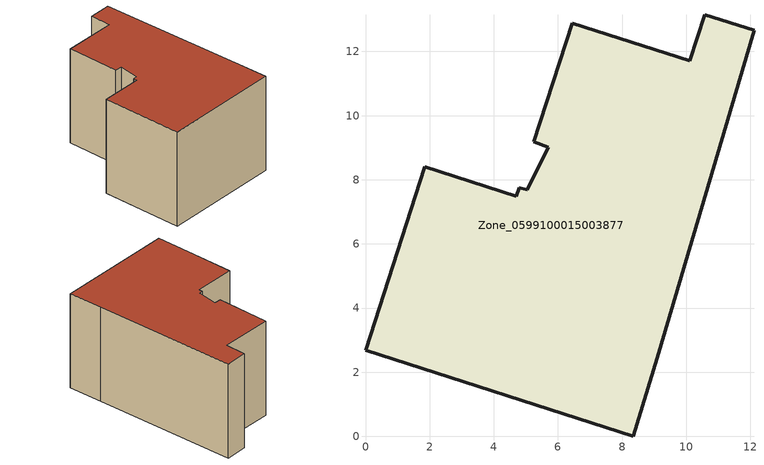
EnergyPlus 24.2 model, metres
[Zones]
Zone_0599100015003877
 floor ground (C_G): 4.79,7.75 5.04,7.69 5.7,9.02 5.25,9.18 6.45,12.89 10.11,11.71 10.57,13.15 12.11,12.65 9.09,2.45 8.34,0 0,2.68 1.84,8.4 4.71,7.48 z0.79
 wall outside (C_F): 10.57,13.15 10.11,11.71 6.45,12.89 5.25,9.18 5.7,9.02 5.04,7.69 4.79,7.75 4.71,7.48 1.84,8.4 0,2.68 8.34,0 9.09,2.45 12.11,12.65 10.57,13.15 z0.79:8
 roof outside (C_R): 5.04,7.69 4.79,7.75 4.71,7.48 1.84,8.4 0,2.68 8.34,0 9.09,2.45 12.11,12.65 10.57,13.15 10.11,11.71 6.45,12.89 5.25,9.18 5.7,9.02 z8
[BUILDING]
Pand.0599100015003877: North Axis=0; Terrain=City; Loads Convergence Tolerance Value=0.04; Temperature Convergence Tolerance Value=0.4; Solar Distribution=FullExterior; Maximum Number of Warmup Days=25; Minimum Number of Warmup Days=1
[Site:Location]
Rotterdam.The.Hague.AP_ZH_NLD Design_Conditions: Latitude=51.96; Longitude=4.45; Time Zone=1; Elevation=-4.5
[SITE:GROUNDTEMPERATURE:BUILDINGSURFACE]
18, 18, 18, 18, 18, 18, 18, 18, 18, 18, 18, 18
[MATERIAL] Thermal Absorptance=0.9; Solar Absorptance=0.7; Visible Absorptance=0.7
Name | Roughness | Thickness | Conductivity | Density | Specific Heat
G.TI.1965-1974 | MediumSmooth | 0.15 | 0.882353 | 540 | 1210
F.TI.1965-1974 | Rough | 0.3 | 0.697674 | 1920 | 840
R.TI.1965-1974 | MediumRough | 0.2 | 0.232558 | 1500 | 1000
[CONSTRUCTION]
C_G: G.TI.1965-1974
C_F: F.TI.1965-1974
C_R: R.TI.1965-1974
[ZONE]
Zone_0599100015003877: Type=1; Multiplier=1; Ceiling Height=Autocalculate; Volume=Autocalculate; Floor Area=autocalculate; Part of Total Floor Area=Yes
[ZONEINFILTRATION:DESIGNFLOWRATE]
Infil_Zone_0599100015003877: Zone or ZoneList or Space or SpaceList=Zone_0599100015003877; Schedule=AlwaysOn; Design Flow Rate Calculation Method=Flow/Area; Flow Rate per Floor Area=0.003; Constant Term Coefficient=1; Temperature Term Coefficient=0; Velocity Term Coefficient=0; Velocity Squared Term Coefficient=0
[HVACTEMPLATE:ZONE:IDEALLOADSAIRSYSTEM]
Zone_0599100015003877: Maximum Heating Supply Air Temperature=50; Minimum Cooling Supply Air Temperature=13; Maximum Heating Supply Air Humidity Ratio=0.0156; Minimum Cooling Supply Air Humidity Ratio=0.0077; Heating Limit=NoLimit; Cooling Limit=NoLimit; Dehumidification Control Type=ConstantSensibleHeatRatio; Cooling Sensible Heat Ratio=0.7; Dehumidification Setpoint=60; Humidification Control Type=None; Humidification Setpoint=30; Outdoor Air Method=None; Outdoor Air Flow Rate per Person=0.00944; Outdoor Air Flow Rate per Zone Floor Area=0; Outdoor Air Flow Rate per Zone=0; Demand Controlled Ventilation Type=None; Outdoor Air Economizer Type=NoEconomizer; Heat Recovery Type=None; Sensible Heat Recovery Effectiveness=0.7; Latent Heat Recovery Effectiveness=0.65
[ZONECONTROL:THERMOSTAT]
ThermostatControl_Zone_0599100015003877: Zone or ZoneList=Zone_0599100015003877; Control Type Schedule=DualSetpointControlType; Control 1=Thermostat_Zone_0599100015003877; Temperature Difference Between Cutout And Setpoint=0
[THERMOSTATSETPOINT:DUALSETPOINT]
Thermostat_Zone_0599100015003877: Heating Setpoint Temperature Schedule=HeatingSetpoint_Zone_0599100015003877; Cooling Setpoint Temperature Schedule=CoolingSetpoint_Zone_0599100015003877
[SCHEDULE:COMPACT]
HeatingSetpoint_Zone_0599100015003877: Through: 12/31, For: AllDays, Until: 24:00, 21
CoolingSetpoint_Zone_0599100015003877: Through: 12/31, For: AllDays, Until: 24:00, 24
DualSetpointControlType: Through: 12/31, For: AllDays, Until: 24:00, 4
AlwaysOn: Through: 12/31, For: AllDays, Until: 24:00, 1
